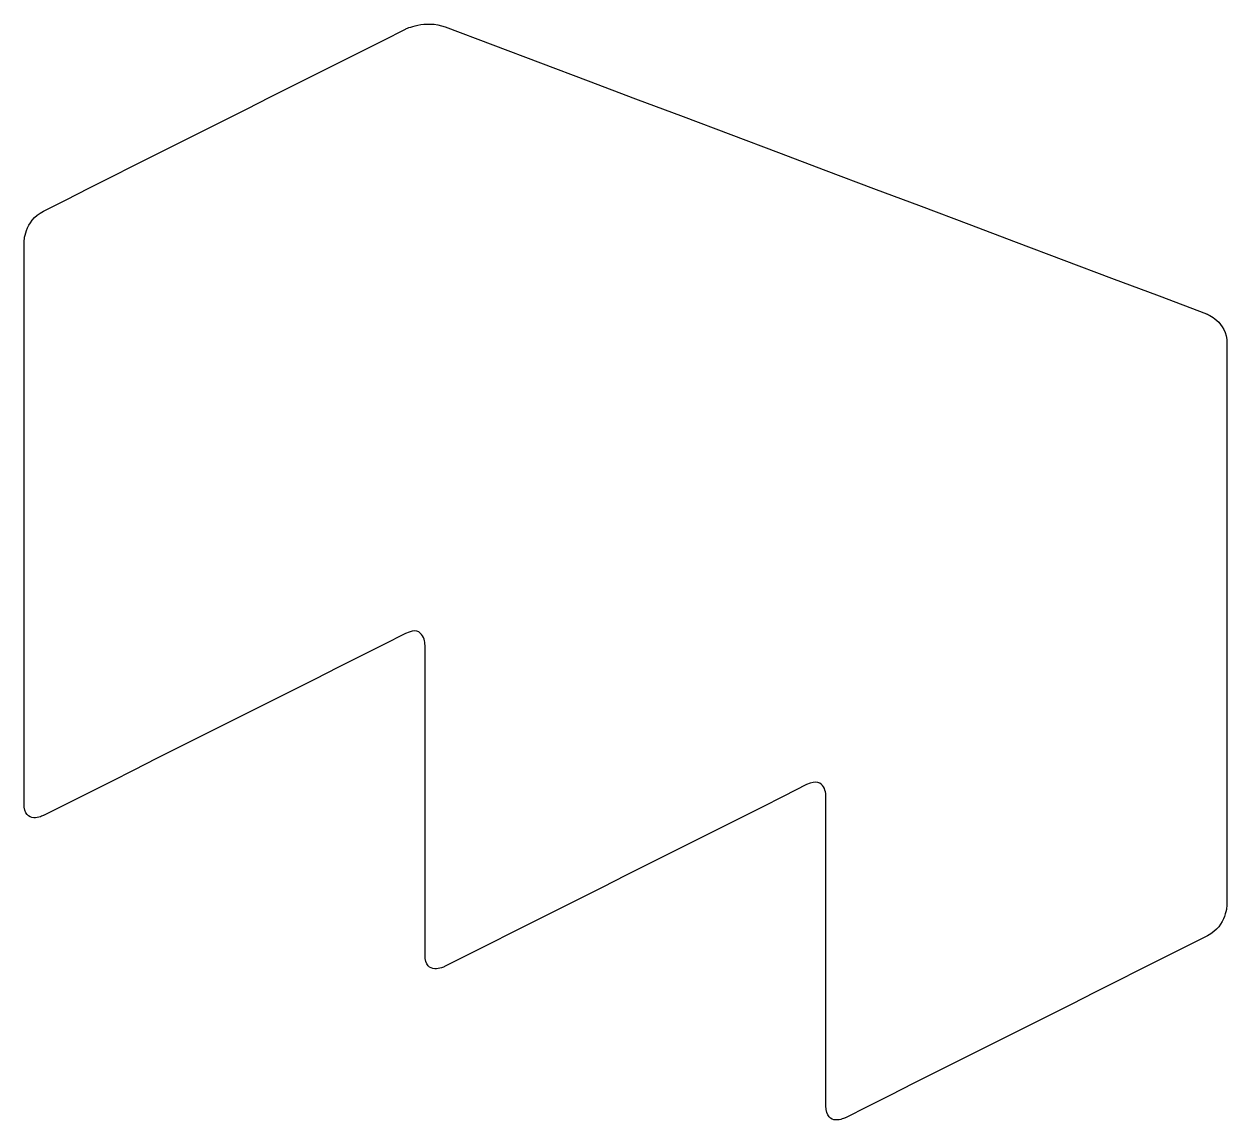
# Model space of a CAD drawing. Extents: x 0.1 to 69.9, y 0.1 to 63.7.
import ezdxf

# ---------------------------------------------------------------- set-up
doc = ezdxf.new("R2010")
doc.units = 0
doc.layers.add('ink_ext_XXXXXX', color=7, linetype='CONTINUOUS')

msp = doc.modelspace()

# ---------------------------------------------------------------- linework, layer by layer
at = {"layer": 'ink_ext_XXXXXX', "color": 7}
msp.add_lwpolyline([(0.102994, 50.993277), (0.103269, 51.007564), (0.10519, 51.048532), (0.110405, 51.113308), (0.120561, 51.199027), (0.137303, 51.302829), (0.16228, 51.421844), (0.197139, 51.553204), (0.243525, 51.694047), (0.303086, 51.84151), (0.377469, 51.992722), (0.46832, 52.144823), (0.577286, 52.294942), (0.706016, 52.44022), (0.856153, 52.57779), (1.029347, 52.704782), (1.227243, 52.818336), (2.540764, 53.478169), (3.854286, 54.138006), (5.167808, 54.79784), (6.481329, 55.457676), (7.794851, 56.11751), (9.108373, 56.777346), (10.421894, 57.43718), (11.735416, 58.097014), (13.048938, 58.75685), (14.36246, 59.416684), (15.675981, 60.076521), (16.989503, 60.736352), (18.303025, 61.396188), (19.616547, 62.056025), (20.930069, 62.715858), (22.24359, 63.375695), (22.256504, 63.381939), (22.29419, 63.399084), (22.355085, 63.424881), (22.437616, 63.456996), (22.540219, 63.493127), (22.661322, 63.530973), (22.799358, 63.568229), (22.952756, 63.602591), (23.119948, 63.631756), (23.299367, 63.653425), (23.489441, 63.665279), (23.688605, 63.665075), (23.895289, 63.650417), (24.107921, 63.619032), (24.324936, 63.568621), (24.544766, 63.496882), (27.305725, 62.456673), (30.066684, 61.416461), (32.827643, 60.376251), (35.588601, 59.336039), (38.34956, 58.29583), (41.110516, 57.255615), (43.871478, 56.215406), (46.632434, 55.175194), (49.393393, 54.134984), (52.154352, 53.094775), (54.915311, 52.054563), (57.676269, 51.014354), (60.437228, 49.974142), (63.198187, 48.933932), (65.959146, 47.893717), (68.720105, 46.853508), (68.733334, 46.848216), (68.770688, 46.831997), (68.828727, 46.804288), (68.904006, 46.764547), (68.993078, 46.712226), (69.092493, 46.646781), (69.198802, 46.56766), (69.308559, 46.474315), (69.418319, 46.366201), (69.524629, 46.242768), (69.624043, 46.103467), (69.713115, 45.947757), (69.788392, 45.775085), (69.846433, 45.584908), (69.883787, 45.376675), (69.897016, 45.149837), (69.897016, 43.116091), (69.897016, 41.082342), (69.897016, 39.048599), (69.897016, 37.014852), (69.897016, 34.981109), (69.897016, 32.947365), (69.897016, 30.913622), (69.897016, 28.879875), (69.897016, 26.846129), (69.897016, 24.812383), (69.897016, 22.778637), (69.897016, 20.74489), (69.897016, 18.711118), (69.897016, 16.677398), (69.897016, 14.643652), (69.897016, 12.609879), (69.89681, 12.595591), (69.894958, 12.554634), (69.889746, 12.489864), (69.879586, 12.404139), (69.862838, 12.300343), (69.837861, 12.181307), (69.803005, 12.049941), (69.756623, 11.909104), (69.697068, 11.761651), (69.622691, 11.610442), (69.531849, 11.458333), (69.422891, 11.308208), (69.294174, 11.162899), (69.144052, 11.025342), (68.970872, 10.898342), (68.772992, 10.784757), (67.459471, 10.124912), (66.14595, 9.465068), (64.832426, 8.805224), (63.518902, 8.145379), (62.205381, 7.485535), (60.891857, 6.825664), (59.578333, 6.16582), (58.264811, 5.505975), (56.95129, 4.846131), (55.637766, 4.18626), (54.324242, 3.526416), (53.010721, 2.866571), (51.697197, 2.206727), (50.383673, 1.546856), (49.070152, 0.887012), (47.75663, 0.227167), (47.74401, 0.221346), (47.708333, 0.205471), (47.652892, 0.183511), (47.580987, 0.15864), (47.495907, 0.134563), (47.400948, 0.114719), (47.299398, 0.102813), (47.19456, 0.102813), (47.089721, 0.116836), (46.988172, 0.149221), (46.893215, 0.203355), (46.808133, 0.282756), (46.736228, 0.390891), (46.680789, 0.531306), (46.64511, 0.707492), (46.63249, 0.922889), (46.63249, 2.043638), (46.63249, 3.164413), (46.63249, 4.285161), (46.63249, 5.40591), (46.63249, 6.526658), (46.63249, 7.647407), (46.63249, 8.768155), (46.63249, 9.888904), (46.63249, 11.009653), (46.63249, 12.130401), (46.63249, 13.25115), (46.63249, 14.371925), (46.63249, 15.492673), (46.63249, 16.613395), (46.63249, 17.73417), (46.63249, 18.854919), (46.632283, 18.868942), (46.630431, 18.907994), (46.625219, 18.967525), (46.615059, 19.043011), (46.598311, 19.12998), (46.573334, 19.22388), (46.538478, 19.320215), (46.492097, 19.414433), (46.432541, 19.502037), (46.358164, 19.578501), (46.26732, 19.639303), (46.158364, 19.679943), (46.029647, 19.695818), (45.879523, 19.682588), (45.706342, 19.635572), (45.508463, 19.550297), (44.194944, 18.890452), (42.881426, 18.230608), (41.567907, 17.570764), (40.254386, 16.910919), (38.940867, 16.251075), (37.627348, 15.591204), (36.31383, 14.93136), (35.000311, 14.271515), (33.686792, 13.611671), (32.373274, 12.9518), (31.059755, 12.291956), (29.746234, 11.632111), (28.432715, 10.972267), (27.119196, 10.312396), (25.805676, 9.652552), (24.492157, 8.992707), (24.479531, 8.986622), (24.44385, 8.971011), (24.388406, 8.949051), (24.316495, 8.924445), (24.231409, 8.900632), (24.136442, 8.880789), (24.034887, 8.868882), (23.930039, 8.868882), (23.825191, 8.88317), (23.723636, 8.915528), (23.628669, 8.969662), (23.543583, 9.049064), (23.471672, 9.157225), (23.416229, 9.297613), (23.380547, 9.473799), (23.367921, 9.689223), (23.367921, 10.809945), (23.367921, 11.930694), (23.367921, 13.051416), (23.367921, 14.172164), (23.367921, 15.292886), (23.367921, 16.413635), (23.367921, 17.534357), (23.367921, 18.655105), (23.367921, 19.775828), (23.367921, 20.89655), (23.367921, 22.017298), (23.367921, 23.13802), (23.367921, 24.258742), (23.367921, 25.379491), (23.367921, 26.500213), (23.367921, 27.620961), (23.367715, 27.634984), (23.365863, 27.674037), (23.360651, 27.733568), (23.350496, 27.80908), (23.33375, 27.896075), (23.308779, 27.989976), (23.273928, 28.086337), (23.227549, 28.180582), (23.168, 28.268212), (23.09363, 28.344703), (23.002797, 28.40553), (22.893849, 28.446197), (22.765146, 28.462072), (22.615035, 28.448843), (22.441875, 28.401879), (22.244014, 28.31663), (20.930493, 27.656786), (19.616971, 26.996942), (18.303448, 26.337124), (16.989927, 25.677279), (15.676405, 25.017435), (14.362884, 24.357591), (13.049362, 23.697773), (11.73584, 23.037928), (10.422319, 22.378084), (9.108797, 21.718266), (7.795275, 21.058422), (6.481753, 20.398577), (5.168232, 19.738759), (3.854711, 19.078915), (2.541188, 18.419097), (1.227667, 17.759253), (1.215041, 17.753167), (1.179359, 17.737292), (1.123916, 17.715332), (1.052003, 17.690461), (0.966916, 17.666384), (0.871948, 17.64654), (0.770392, 17.634634), (0.665524, 17.634634), (0.560674, 17.648657), (0.459119, 17.681015), (0.364151, 17.735096), (0.279064, 17.814498), (0.207152, 17.922659), (0.151707, 18.063074), (0.116026, 18.23926), (0.102994, 18.452805), (0.102994, 20.486578), (0.102994, 22.520324), (0.102994, 24.554097), (0.102994, 26.587869), (0.102994, 28.621642), (0.102994, 30.655388), (0.102994, 32.689158), (0.102994, 34.722923), (0.102994, 36.756688), (0.102994, 38.790453), (0.102994, 40.824212), (0.102994, 42.857977), (0.102994, 44.891742), (0.102994, 46.925507), (0.102994, 48.959271)], close=True, dxfattribs=at)

doc.saveas('drawing.dxf')
